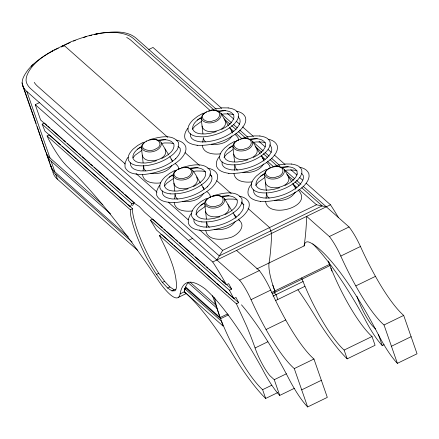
<?xml version="1.0" encoding="UTF-8"?>
<svg xmlns="http://www.w3.org/2000/svg" width="439" height="439" viewBox="0 0 439 439"><rect width="100%" height="100%" fill="white"/><g stroke="black" fill="none" stroke-linecap="round" stroke-linejoin="round"><path stroke-width="0.66" d="M60.56 144.815L49.322 134.855L47.077 135.947L130.323 209.749L130.323 212.663A48.592 10.739 64.1 0 0 156.493 274.375L162.375 282.403L167.649 288.039L171.956 290.898L175.002 290.783L176.582 287.704C176.522 269.112 167.489 251.871 159.439 235.562L161.684 234.475L172.971 244.479M127.458 204.13L132.567 208.657L132.562 211.576A48.592 10.739 64.1 0 0 158.737 273.283L164.62 281.317L169.893 286.952L174.201 289.811L176.028 289.74M143.043 170.711L143.822 165.624M174.695 198.774L175.084 193.539M202.752 142.307L203.383 137.72L203.883 139.887L205.337 141.764M206.253 227.49L206.736 221.602M234.404 170.365L234.887 164.482M266.056 198.428L266.539 192.545M102.841 204.815L50.002 157.963A64.132 29.413 -19.2 0 1 46.122 152.827L22.521 85.199C20.935 79.805 24.782 74.498 27.701 70.251C34.412 61.921 43.576 55.918 52.91 50.913M143.136 162.885L141.353 147.114C141.588 144.118 144.31 142.231 146.774 141.007M174.788 190.949L173.004 175.172C173.41 171.358 177.34 169.377 180.572 168.236M202.939 133.824L201.155 118.053C203.109 110.343 216.026 107.566 221.075 113.663L228.554 125.872M206.44 219.006L204.656 203.235C204.892 200.244 207.614 198.351 210.078 197.133M234.591 161.887L232.807 146.116C233.213 142.302 237.137 140.299 240.374 139.174M266.319 190.597L264.459 174.179C264.865 170.365 268.789 168.362 272.026 167.237M124.972 163.182L126.904 158.781L128.193 157.266M156.624 191.245L158.556 186.838L159.845 185.329M178.711 146.22L177.104 149.869L173.751 153.749C165.618 160.861 155.038 164.784 144.36 165.849C138.806 165.942 131.025 165.947 128.325 160.005C127.261 155.653 130.383 151.905 133.198 149.019L137.753 145.435L143.372 142.236M188.271 219.308L190.208 214.901L191.497 213.387M297.198 173.948L295.881 176.939L293.247 180.028M124.912 194.472L134.142 202.659L131.898 203.745L130.323 206.829L44.97 131.157L42.144 124.171L44.388 123.085L46.951 125.356M132.567 205.737L134.142 202.659M216.899 259.976L222.677 250.356L316.47 204.783L326.309 206.813M171.803 165.53C167.528 172.291 158.375 174.36 150.862 173.235M231.968 135.898C227.984 142.9 218.803 145.254 211.252 144.239M203.455 193.588C199.18 200.354 190.027 202.423 182.514 201.298M263.619 163.956C259.636 170.963 250.455 173.312 242.904 172.297M235.106 221.651C230.832 228.412 221.679 230.486 214.166 229.361M295.271 192.019C291.287 199.026 282.107 201.375 274.556 200.36M132.924 157.837L135.135 155.181L142.011 150.264M187.996 128.204C185.532 130.899 184.023 134.619 184.874 138.296C186.833 143.196 192.403 144.535 197.078 145.271L197.303 145.276M192.331 129.242L194.938 126.125L201.249 121.532M164.576 185.9L166.787 183.244L173.663 178.327M229.943 123.908C232.226 121.373 234.662 118.651 233.773 115.298C230.804 109.761 223.149 110.343 217.76 111.193M233.696 124.572C236.44 121.68 239.485 117.992 238.426 113.701C236.775 109.585 232.055 108.471 228.126 107.917M235.32 129.801C238.075 126.745 241.022 123.458 239.941 119.413L238.147 116.752M239.853 130.602C243.162 127.118 246.839 122.668 245.56 117.487C244.046 113.816 240.303 111.786 236.544 111.204M219.648 156.268C217.184 158.956 215.675 162.682 216.526 166.359C218.485 171.259 224.055 172.598 228.724 173.334L228.955 173.334M223.983 157.305L226.59 154.182L232.9 149.589M195.832 214.424L198.439 211.307L205.315 206.39M261.595 151.965C263.877 149.436 266.314 146.708 265.425 143.361C262.637 138.005 255.207 138.389 250.082 139.163M265.348 152.635C268.092 149.743 271.137 146.055 270.078 141.764C268.427 137.648 263.707 136.529 259.778 135.98M266.972 157.864C269.727 154.808 272.674 151.521 271.593 147.477L269.798 144.81M271.505 158.666C274.814 155.181 278.491 150.731 277.212 145.55C275.697 141.874 271.955 139.843 268.196 139.267M251.734 183.826C249.067 186.608 247.256 190.504 248.178 194.417C250.137 199.322 255.707 200.656 260.376 201.397L260.601 201.397M255.635 185.368L258.242 182.245L264.552 177.652M297 180.692C299.744 177.806 302.789 174.118 301.73 169.822C300.078 165.712 295.359 164.592 291.43 164.038M298.624 185.922C301.379 182.865 304.32 179.584 303.245 175.54L301.807 173.405M303.157 186.729C306.466 183.244 310.143 178.794 308.864 173.614C307.349 169.937 303.607 167.907 299.848 167.33M31.125 66.371L33.49 64.099M144.93 142.115C136.578 149.216 150.84 152.668 155.708 148.931C164.241 145.528 158.424 137.484 151.23 139.662M176.577 170.173C168.977 176.017 180.056 180.517 185.214 177.828C192.765 176.736 194.285 167.023 185.192 167.577M208.229 198.236C200.628 204.08 211.708 208.574 216.861 205.891C224.417 204.793 225.937 195.086 216.844 195.64M63.04 46.029L61.251 46.896L62.234 46.04L64.747 45.974L167.671 137.226M140.485 146.911C136.803 149.589 131.974 153.398 132.979 158.408C135.014 163.116 141.638 163.121 145.66 162.99L150.989 162.227L156.476 160.707M200.288 117.855C196.606 120.533 191.777 124.341 192.781 129.351C194.817 134.054 201.441 134.06 205.463 133.928L210.791 133.165L216.279 131.645M230.085 123.793L226.266 126.794L221.558 129.472M233.553 124.687C225.421 131.804 214.841 135.728 204.162 136.787C198.609 136.886 190.828 136.886 188.128 130.948C187.063 126.591 190.186 122.843 193.001 119.962L197.555 116.373L203.175 113.174M172.137 174.974C168.455 177.652 163.626 181.461 164.63 186.471C166.666 191.179 173.29 191.179 177.312 191.047L182.64 190.29L188.128 188.77M235.496 129.664C227.27 136.853 216.581 140.82 205.787 141.89L200.217 141.835C196.233 141.1 191.947 140.25 190.493 136.37L190.4 133.774M239.683 130.745C228.028 140.716 212.405 146.105 197.078 145.271M231.94 145.913C228.258 148.591 223.429 152.404 224.433 157.414C226.469 162.117 233.093 162.123 237.115 161.991L242.443 161.228L247.931 159.708M261.737 151.85L257.918 154.857L253.21 157.535M265.205 152.75C257.067 159.862 246.493 163.785 235.809 164.85C230.261 164.949 222.48 164.949 219.78 159.006C218.715 154.654 221.832 150.906 224.653 148.02L229.207 144.436L234.827 141.237M203.789 203.037C200.107 205.715 195.278 209.524 196.282 214.534C198.318 219.237 204.942 219.242 208.964 219.11L214.292 218.348L219.78 216.828M267.148 157.722C258.922 164.916 248.233 168.883 237.439 169.953M271.335 158.803C259.679 168.779 244.057 174.168 228.724 173.334M293.389 179.913L289.57 182.915L284.862 185.598M296.857 180.808C288.719 187.925 278.145 191.848 267.461 192.913C261.913 193.006 254.132 193.012 251.432 187.069C250.362 182.717 253.484 178.969 256.305 176.083L260.859 172.5L266.478 169.3M298.794 185.785C290.574 192.979 279.884 196.941 269.091 198.016M302.987 186.866C291.331 196.837 275.703 202.225 260.376 201.397M206.577 111.95C196.436 116.62 206.401 124.237 213.365 120.709C220.916 119.611 222.436 109.904 213.343 110.458M238.229 140.008C228.088 144.683 238.053 152.295 245.011 148.766C252.568 147.674 254.088 137.961 244.989 138.521M269.881 168.071C259.74 172.746 269.705 180.358 276.663 176.829C284.22 175.737 285.74 166.024 276.641 166.579M137.577 149.134L141.534 146.878M197.38 120.072L201.902 117.498M161.755 158.534C167.188 155.461 174.887 151.268 173.97 144.354C171.001 138.817 163.346 139.404 157.963 140.255M175.024 170.299L169.405 173.498L164.85 177.082C162.035 179.968 158.913 183.716 159.977 188.068C161.629 192.183 166.348 193.297 170.277 193.851M169.229 177.191L173.185 174.941M229.032 148.135L233.553 145.561M193.407 186.597C198.84 183.518 206.539 179.332 205.622 172.417C202.653 166.88 194.998 167.468 189.61 168.318M206.676 198.357L201.057 201.556L196.502 205.145C193.681 208.026 190.564 211.774 191.629 216.131C193.281 220.246 198 221.36 201.929 221.914M200.881 205.254L204.837 203.005M264.766 173.306C260.541 175.99 255.114 180.012 256.085 185.472C258.121 190.18 264.744 190.18 268.767 190.049L274.095 189.291L279.583 187.771M260.684 176.198L265.205 173.624M225.059 214.655C230.491 211.582 238.19 207.389 237.274 200.48C234.305 194.943 226.65 195.525 221.261 196.376M54.123 50.282L55.341 49.651M61.251 46.896L66.349 44.279M51.692 51.539L52.889 50.962M162.403 227.709L152.651 219.066L150.407 220.158L229.421 290.206L231.666 289.12L228.67 283.649L226.431 284.741L144.524 212.125L139.251 206.489L134.943 203.63L40.597 119.984L35.263 104.663L39.428 102.633M148.837 49.47L153.008 47.445L221.635 108.29M130.323 209.749L132.567 208.657M188.391 240.424L192.556 238.399M156.493 274.375L158.737 273.283M162.375 282.403L164.62 281.317M35.263 104.663L212.728 262.001L330.474 204.788A97.584 21.566 64.1 0 1 338.48 217.579M167.649 288.039L169.893 286.952M171.956 290.898L174.201 289.811M47.077 135.947L48.965 139.986A47.456 10.487 64.1 0 0 67.507 166.754A420.54 92.936 64.1 0 1 156.959 278.507A56 12.374 64.1 0 0 180.111 293.872L184.276 291.847A161.574 35.707 64.1 0 1 188.797 282.156M178.289 297.422L186.257 293.548M256.766 268.942L304.09 245.944A53.382 11.798 64.1 0 1 309.929 242.493A132.874 29.364 64.1 0 1 378.369 334.677A47.714 10.547 64.1 0 0 397.383 363.344L417.05 353.785L403.688 315.416A74.24 16.408 64.1 0 1 375.46 276.356A89.002 19.667 64.1 0 1 360.452 246.493A26.779 5.916 64.1 0 0 349.049 226.974L302.992 186.141M22.521 85.199L22.976 86.346A64.132 29.413 -19.2 0 0 26.85 91.482L239.639 280.137L259.312 270.578A26.779 5.916 64.1 0 1 270.709 290.097A89.002 19.667 64.1 0 0 285.723 319.96A74.24 16.408 64.1 0 0 313.951 359.025L327.313 397.388L307.64 406.948A47.714 10.547 64.1 0 1 288.626 378.281A132.874 29.364 64.1 0 0 241.466 304.82M304.09 245.944A797.866 176.319 64.1 0 0 306.636 216.367L329.376 236.533L349.049 226.974M150.407 220.158L156.498 230.036L233.762 298.536L236.006 297.45L238.657 302.718L236.412 303.804L159.439 235.562M239.639 280.137A26.779 5.916 64.1 0 1 251.042 299.656L270.709 290.097M329.376 236.533A26.779 5.916 64.1 0 1 340.779 256.052L360.452 246.493M227.495 313.962L220.12 317.545L185.653 286.985A139.158 30.752 64.1 0 0 184.276 291.847A158.753 35.082 64.1 0 1 233.147 354.948A118.771 26.247 64.1 0 0 265.666 398.453L277.794 392.559M271.752 292.456L329.53 264.382A53.382 11.798 64.1 0 1 328.388 261.123M185.143 287.364L220.543 318.752L228.532 314.867M272.175 293.664L329.952 265.584L328.41 261.161M273.031 296.122L303.146 281.487M275.341 300.704L304.847 286.365M251.042 299.656A89.002 19.667 64.1 0 0 266.05 329.519L285.723 319.96M340.779 256.052A89.002 19.667 64.1 0 0 355.793 285.915L375.46 276.356M294.322 388.334L279.731 395.424L274.254 379.691L269.859 375.636A25.852 5.712 64.1 0 1 255.07 347.979L267.834 341.772M266.05 329.519A74.24 16.408 64.1 0 0 294.278 368.584L313.951 359.025M355.793 285.915A74.24 16.408 64.1 0 0 384.021 324.975L403.688 315.416M274.254 379.691L286.409 373.781M265.666 398.453L262.615 389.678L271.708 385.261M372.025 336.515L375.076 345.29L347.189 358.844L344.132 350.064L372.025 336.515A66.953 14.794 64.1 0 1 329.53 264.382M312.815 243.903A146.374 32.349 64.1 0 1 365.023 319.422A43.719 9.663 64.1 0 0 382.281 345.597L384.103 344.708M301.692 389.865L321.359 380.306M391.429 346.256L411.102 336.697M55.945 49.333L58.305 48.252M66.904 44.026L70.245 42.512M73.505 41.129L75.338 40.393M146.406 141.171L148.92 140.173M178.058 169.234L183.123 167.703M209.71 197.298C214.276 195.234 221.234 194.274 224.576 198.845L232.055 211.055M83.465 37.496L86.664 36.541M209.48 110.579L216.032 108.768L222.392 107.857L228.313 107.917M149.677 139.64C158.479 137.292 172.714 133.231 178.624 142.757L178.739 146.055M241.132 138.642L247.684 136.831L254.044 135.92L259.965 135.98M181.329 167.703C190.131 165.355 204.365 161.294 210.276 170.82C211.34 175.177 208.223 178.925 205.403 181.806C195.745 190.076 182.794 194.537 170.091 193.851M272.784 166.705L279.336 164.888L285.696 163.983L291.617 164.043M212.981 195.761C221.783 193.418 236.017 189.357 241.927 198.883C242.992 203.235 239.87 206.983 237.055 209.869C227.397 218.134 214.446 222.6 201.742 221.909M89.232 35.8L91.828 35.147M208.651 111.16L211.274 110.584M148.854 140.222C152.937 139.141 158.605 138.768 161.272 142.724L168.752 154.929M240.303 139.223L242.926 138.647M271.955 167.286L274.578 166.71M212.152 196.343L214.775 195.767M99.752 33.424C109.657 32.118 120.374 30.554 129.9 34.385A64.132 29.413 -19.2 0 1 136.255 38.319L216.29 109.273M218.545 111.539L225.575 110.535M221.432 114.354L224.483 113.893L230.437 113.953L233.746 114.716M158.742 140.595L165.772 139.591M161.629 143.41L164.685 142.949L170.634 143.01L173.356 143.646M250.192 139.597L257.227 138.592M253.083 142.412L256.135 141.951L262.088 142.011L265.397 142.774M124.934 163.374L125.071 167.358C128.331 174.524 137.72 174.519 144.415 174.404C157.299 173.12 170.063 168.389 179.88 159.801L180.05 159.664C183.359 156.18 187.036 151.729 185.757 146.549C184.161 142.631 180.061 140.689 176.105 140.123M190.394 168.658L198.066 167.561M193.281 171.473L196.332 171.012L202.286 171.073L205.595 171.836M281.734 167.221C286.859 166.452 294.289 166.068 297.077 171.419L297.165 174.107M281.843 167.66L288.242 166.749M284.735 170.475L287.786 170.014L293.74 170.074L297.049 170.837M177.636 199.015C188.43 197.94 199.119 193.972 207.345 186.784L207.17 186.921C209.924 183.864 212.871 180.577 211.79 176.538L209.996 173.871M156.586 191.437L156.723 195.415C159.983 202.588 169.372 202.582 176.066 202.467C188.951 201.183 201.715 196.447 211.532 187.865L211.702 187.727C215.011 184.243 218.688 179.792 217.409 174.612C215.812 170.694 211.713 168.752 207.757 168.186M222.041 196.721L229.076 195.717M224.933 199.536L227.984 199.076L233.938 199.136L237.247 199.899M209.288 227.073C220.082 226.003 230.771 222.035 238.997 214.847L238.821 214.984C241.576 211.927 244.523 208.64 243.442 204.596L241.648 201.935M188.238 219.5L188.375 223.478C191.634 230.645 201.024 230.645 207.718 230.524C220.603 229.246 233.367 224.51 243.184 215.928L243.354 215.785C246.663 212.3 250.34 207.85 249.061 202.67C247.464 198.752 243.365 196.815 239.409 196.249M242.685 138.664C246.169 138.274 250.647 138.411 252.727 141.726L260.206 153.93M220.499 153.815C213.914 154.693 203.455 153.765 202.308 145.583M182.882 167.725C192.919 165.13 196.107 176.527 200.403 182.992M274.337 166.727C277.821 166.332 282.299 166.474 284.379 169.789L291.858 181.993M160.701 182.876C154.111 183.754 143.652 182.827 142.505 174.645M252.151 181.878C245.566 182.756 235.106 181.828 233.96 173.646M192.348 210.934C185.763 211.817 175.304 210.89 174.157 202.703M237.598 169.953L231.869 169.898C227.885 169.163 223.599 168.307 222.145 164.433L222.052 161.837M269.25 198.016L263.521 197.962C259.531 197.226 255.251 196.37 253.791 192.491L253.704 189.9M177.795 199.015L172.072 198.96C168.082 198.219 163.796 197.369 162.342 193.489L162.249 190.899M209.447 227.078L203.718 227.018C199.734 226.283 195.448 225.432 193.994 221.552L193.901 218.957M235.046 134.63L236.204 135.36L238.026 137.709L238.651 140.42M266.698 162.688L267.856 163.423L269.678 165.772L270.177 167.939M175.243 163.687L176.401 164.422L178.223 166.771L178.849 169.481M206.895 191.75L208.053 192.48L209.875 194.834L210.5 197.539M238.547 219.813C247.706 226.266 236.303 236.797 228.703 237.96C221.113 240.16 207.751 240.638 205.809 230.766M227.265 113.284L233.921 119.183M236.484 121.455L239.557 124.182M242.63 126.904L253.385 136.441M259.021 141.435L265.161 146.884M268.234 149.606L271.307 152.333M274.38 155.055L285.136 164.592M290.772 169.586L296.918 175.035M299.475 177.307L302.548 180.028M306.137 183.206L330.474 204.788M217.826 110.633L219.242 111.89M221.294 113.706L231.682 122.92M233.219 124.281L237.323 127.919M239.732 130.059L247.975 137.363M253.051 141.863L263.296 150.95M265.03 152.481L269.134 156.119M271.406 158.139L279.692 165.481M281.448 167.039L282.612 168.071M284.812 170.025L294.838 178.909M296.594 180.467L300.951 184.331M213.645 109.662L133.785 38.857A66.958 30.708 -19.2 0 0 128.973 35.614C110.474 28.008 88.876 34.988 71.222 41.672L53.251 50.403C43.977 55.665 34.555 61.932 28.947 71.255C26.669 75.327 24.485 80.639 27.569 84.892A66.958 30.708 -19.2 0 0 30.884 88.859L219.28 255.882L322.177 205.88L301.703 187.727M223.885 118.739L230.031 124.188M231.567 125.549L236.171 129.631M238.218 131.448L245.385 137.802M255.114 146.423L261.77 152.328M263.307 153.688L267.4 157.316M269.958 159.587L277.13 165.942M286.854 174.563L293 180.012M295.046 181.828L299.14 185.456M210.314 110.666L131.343 40.651A70.454 32.316 -19.2 0 0 126.673 37.447M229.806 127.941L233.905 131.579M235.957 133.401L241.598 138.4M261.6 156.13L265.189 159.313M267.241 161.135L273.393 166.59M292.879 183.864L296.983 187.502M299.036 189.324L316.47 204.783M177.916 146.302L179.963 148.119M185.082 152.662L199.421 165.371M210.171 174.903L211.708 176.269M216.833 180.808L231.166 193.517M241.922 203.054L243.969 204.87M248.068 208.503L269.573 227.567L271.604 233.394A797.866 176.319 64.1 0 1 269.058 262.966A53.382 11.798 64.1 0 0 274.825 290.964M236.566 250.417L259.312 270.578M274.051 292.813L276.104 294.629L277.799 299.508M125.241 163.972L37.551 86.225A70.454 32.316 -19.2 0 1 34.247 82.362M136.013 173.52L157.036 192.161M168.318 202.165L188.32 219.895M199.602 229.899L222.677 250.356M47.977 126.267L50.03 128.084M51.566 129.45L62.338 138.998M63.364 139.904L65.416 141.726M67.469 143.542L77.725 152.64M78.751 153.546L80.803 155.368M82.34 156.728L89.523 163.099M90.549 164.005L92.596 165.827M94.138 167.188L104.91 176.736M105.931 177.647L107.983 179.469M110.035 181.285L120.291 190.378M121.318 191.289L123.37 193.105M163.939 229.076L165.481 230.442M166.507 231.348L174.717 238.629M175.743 239.535L177.795 241.357M179.332 242.723L190.109 252.271M191.135 253.182L193.187 255.004M195.24 256.82L204.986 265.463M206.522 266.83L208.064 268.196M209.09 269.102L217.3 276.383M218.326 277.294L220.378 279.111M221.914 280.477L231.666 289.12M42.144 124.171L131.898 203.745M62.091 146.176L76.391 158.852M77.412 159.758L110.606 189.187M111.627 190.092L126.437 203.224M173.998 245.39L200.168 268.597M201.194 269.502L215.565 282.244M216.592 283.155L227.369 292.709M228.395 293.614L238.657 302.718M190.06 282.14L215.708 304.88M46.227 152.531L47.253 156.059A64.132 29.413 -19.2 0 0 51.127 161.195L110.639 213.958M188.106 282.639L216.839 308.112M46.803 154.918L50.957 166.699A64.132 29.413 -19.2 0 0 54.831 171.836L128.193 236.879M52.488 170.508L50.787 165.629L51.813 169.158A64.132 29.413 -19.2 0 0 55.687 174.294L132.128 242.065M184.457 288.461L221.399 321.211L223.094 326.089L184.106 291.523M52.718 171.715L53.514 174.036A64.132 29.413 -19.2 0 0 57.388 179.172L137.418 250.131M375.499 328.981L372.404 325.804A25.852 5.712 64.1 0 1 357.615 298.147A97.584 21.566 64.1 0 0 357 296.385M293.801 185.664L296.182 188.09M298.081 190.027C314.576 206.275 268.564 219.566 265.611 201.704M233.998 214.72L236.38 217.146M238.278 219.088L239.705 220.543M287.6 175.457C295.035 186.279 267.417 193.253 265.365 182.163M255.948 147.394C263.384 158.216 235.765 165.19 233.713 154.1M262.149 157.601L263.609 159.478L263.982 161.108M224.296 119.337C231.732 130.158 204.113 137.127 202.061 126.042M231.227 130.476L231.957 131.42L232.33 133.044M268.641 197.89L267.186 196.008L266.682 193.84M236.989 169.827L235.534 167.945L235.03 165.777M227.797 204.519C235.233 215.34 207.614 222.31 205.562 211.225M234.728 215.659L235.458 216.603L235.831 218.227M196.546 176.972C202.406 187.683 176.001 193.983 173.91 183.162M202.714 187.129L203.806 188.54L204.058 189.626M164.894 148.909C170.755 159.62 144.349 165.926 142.258 155.099M171.062 159.066L172.154 160.476L172.406 161.563M208.838 226.947L207.384 225.07L206.884 222.902M177.186 198.889L175.732 197.007L175.232 194.839M145.534 170.826L144.08 168.944L143.432 165.481M292.879 183.656L295.26 187.541L295.634 189.171M261.227 155.598L263.609 159.478M229.575 127.535L231.957 131.42M233.076 212.717L235.458 216.603M201.424 184.654L203.806 188.54M169.772 156.597L172.154 160.476M226.431 284.741L224.724 281.657A97.584 21.566 64.1 0 0 212.728 262.001M229.421 290.206L233.762 298.536M236.412 303.804L246.608 326.106A97.584 21.566 64.1 0 1 255.07 347.979M384.021 324.975L397.383 363.344M378.336 334.266L382.281 345.597M330.808 268.048L331.868 271.093M272.811 285.169L275.248 292.165M294.278 368.584L307.64 406.948M212.503 295.666L220.543 318.752M26.845 91.482L50.002 157.963M51.127 161.195L54.831 171.836M55.687 174.294L57.383 179.172M21.95 82.812L36.113 123.48M37.233 126.706L45.672 151.68M47.319 155.658L49.931 163.165M50.161 164.373L50.507 165.552M284.379 169.789C285.641 178.958 267.252 182.948 264.459 174.179M252.727 141.726C253.989 150.895 235.6 154.885 232.807 146.116M221.075 113.663C222.337 122.832 203.948 126.822 201.155 118.053M224.576 198.845C225.838 208.015 207.449 212.004 204.656 203.235M192.924 170.782C194.186 179.952 175.798 183.941 173.004 175.172M161.272 142.724C162.534 151.894 144.146 155.883 141.353 147.114M180.138 148.475C181.219 152.52 178.278 155.801 175.518 158.863L175.693 158.72C167.468 165.915 156.778 169.877 145.984 170.952L140.42 170.897C136.43 170.162 132.144 169.306 130.69 165.432L130.597 162.836M347.189 358.844A118.771 26.247 64.1 0 1 314.664 315.334A158.753 35.082 64.1 0 0 297.927 289.745M344.132 350.064A66.953 14.794 64.1 0 1 301.637 277.931M180.111 293.872A161.574 35.707 64.1 0 1 205.32 289.032A146.374 32.349 64.1 0 1 262.478 369.254A43.719 9.663 64.1 0 0 279.731 395.424M184.424 290.75A56 12.374 64.1 0 1 184.276 291.847M214.644 297.598A53.382 11.798 64.1 0 0 220.12 317.545A66.953 14.794 64.1 0 0 262.615 389.678M97.085 33.918L94.418 34.494L98.418 33.671L97.085 33.918"/></g></svg>
